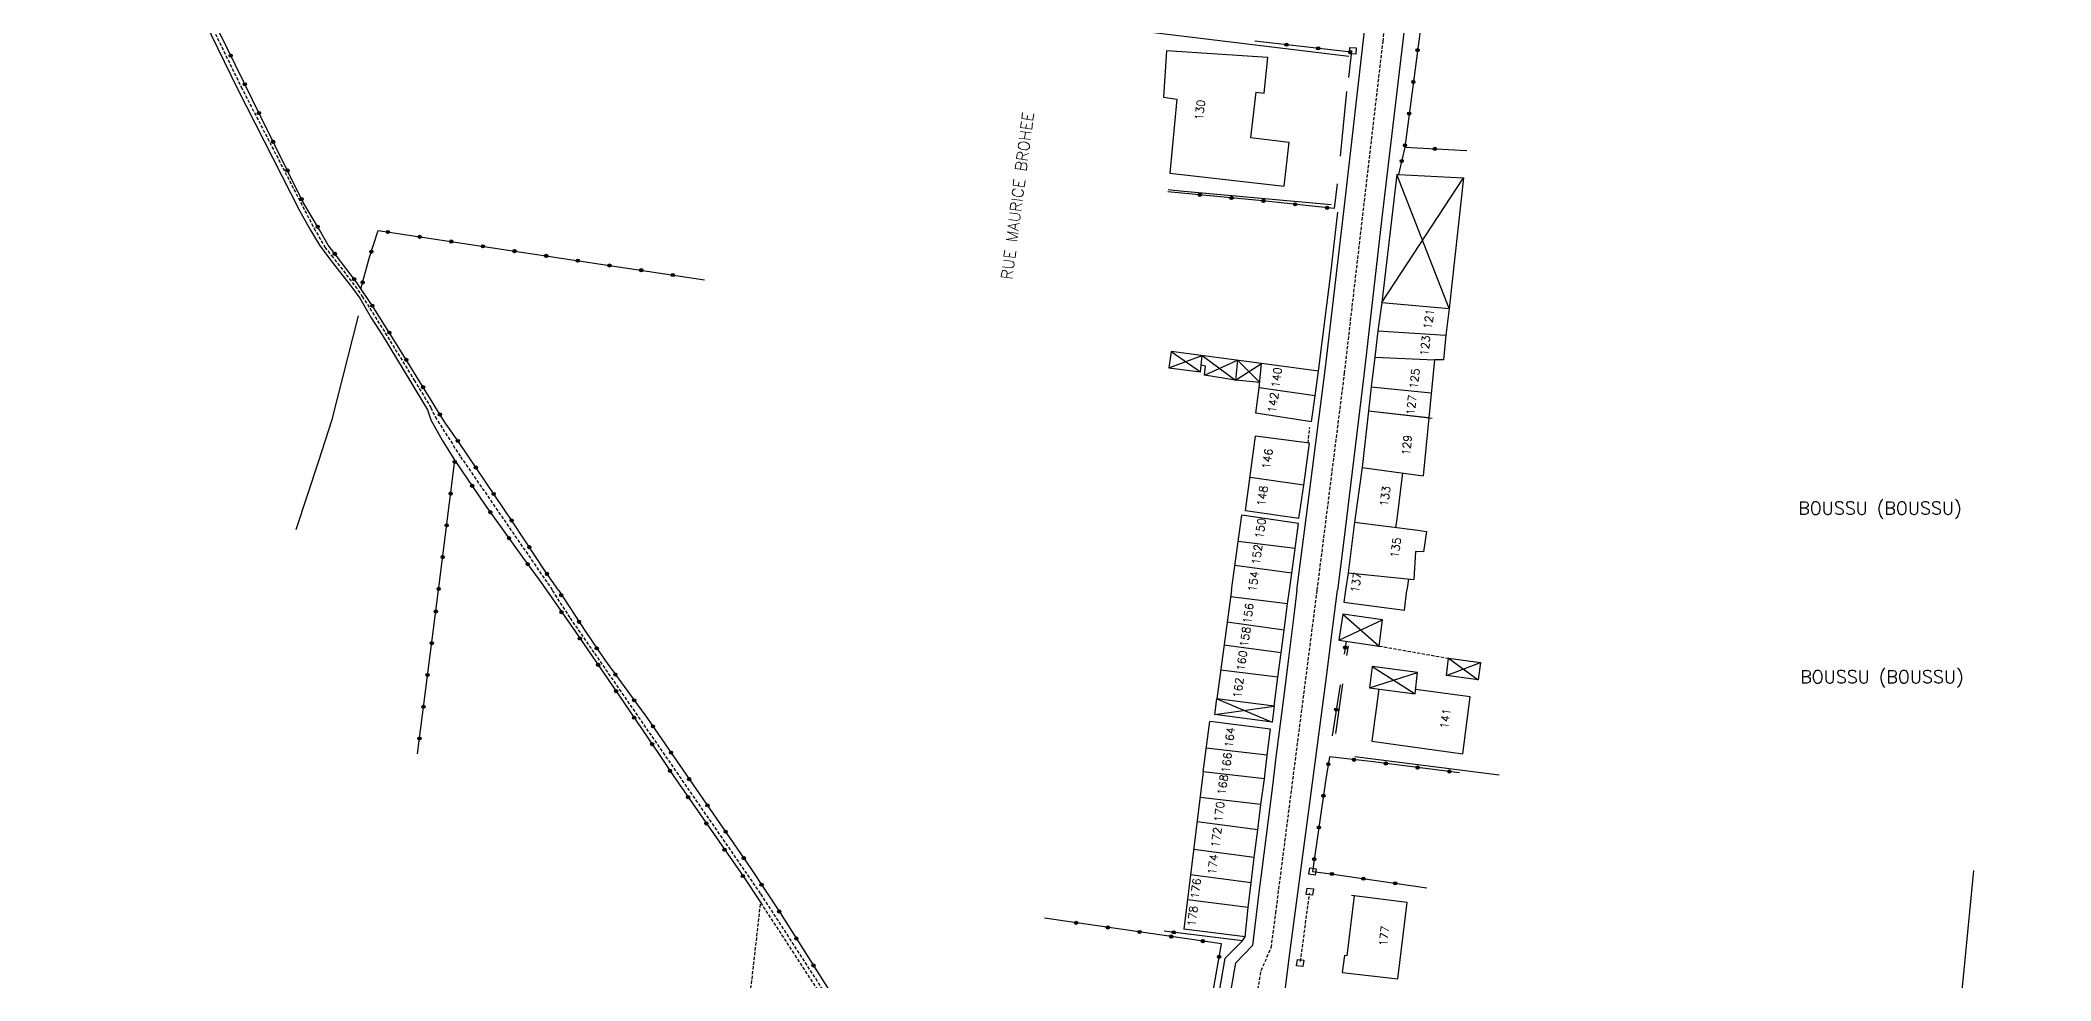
# Model space of a CAD drawing. Header units: millimetres. Extents: x 109000 to 110000, y 124000 to 125001.
# Drawn here: x 109685.9 to 110000, y 124189 to 124335.9 of the extents above; entities that cross this region are included whole.
import ezdxf
from ezdxf.enums import TextEntityAlignment as Align

# ---------------------------------------------------------------- set-up
doc = ezdxf.new("R2010")
doc.units = ezdxf.units.MM
doc.linetypes.add('DASHED', pattern=[0.75, 0.5, -0.25])
doc.layers.get('0').update_dxf_attribs({"linetype": 'CONTINUOUS'})
for name, color, linetype in [('W0001', 6, 'DASHED'), ('W0008', 7, 'CONTINUOUS'), ('W0100', 7, 'CONTINUOUS'), ('W0112', 1, 'DASHED'), ('W0310', 3, 'CONTINUOUS'), ('W0322', 7, 'CONTINUOUS'), ('W0980', 7, 'CONTINUOUS'), ('W0989', 7, 'CONTINUOUS'), ('W0991', 7, 'CONTINUOUS')]:
    doc.layers.add(name, color=color, linetype=linetype)
doc.styles.get("Standard").update_dxf_attribs({"font": 'romans.shx', "width": 0.85})

# ---------------------------------------------------------------- blocks, each defined once
blk = doc.blocks.new('t322o')
at = {"color": 0, "linetype": 'Continuous'}
for radius in [0.25, 0.15]:
    blk.add_circle((0, 0), radius, dxfattribs=at)
blk = doc.blocks.new('t112o')
at = {"color": 0, "linetype": 'Continuous'}
for p, q in [((-0.5, 0.5), (0.5, 0.5)), ((-0.5, -0.5), (-0.5, 0.5)), ((0.5, 0.5), (0.5, -0.5)), ((0.5, -0.5), (-0.5, -0.5))]:
    blk.add_line(p, q, dxfattribs=at)

msp = doc.modelspace()

# ---------------------------------------------------------------- linework, layer by layer
at = {"layer": 'W0001'}
for points in [[(109885.41, 124250), (109889.68, 124283.88), (109892.52, 124308.47), (109895.69, 124335.68), (109898.73, 124361.58), (109901.64, 124386.49), (109903.82, 124398.82), (109907.03, 124424.61), (109909.42, 124441.2), (109912.02, 124461.21), (109914.29, 124485.01), (109916.08, 124500)], [(109687.65, 124404.1), (109688.67, 124403), (109690.82, 124400.38), (109691.5, 124398.6), (109695.67, 124388), (109698.19, 124380.43), (109703.87, 124360.49), (109706.28, 124351.23), (109706.73, 124350.33), (109717.32, 124328.57), (109728.7, 124306.5), (109730.41, 124303.56), (109731.46, 124302.23), (109735.13, 124297.45), (109736.23, 124295.88), (109739.83, 124290.15), (109744.35, 124282.78), (109746.95, 124278.5), (109747.63, 124277.05), (109751.58, 124270.84), (109765.93, 124250)], [(109862.75, 124117), (109823.19, 124166.5), (109822.07, 124166.87), (109815.91, 124175.7), (109798.45, 124202.65), (109768.69, 124245.73), (109765.93, 124250)], [(109841.03, 124000), (109842.46, 124006.24), (109844.1, 124013.55), (109846, 124021.94), (109848.03, 124030.7), (109849.56, 124037.68), (109850.69, 124042.81), (109851.82, 124047.89), (109853.55, 124055.68), (109855.5, 124064.66), (109857.07, 124071.61), (109858.62, 124079.32), (109860.43, 124087.67), (109863.24, 124100.65), (109865.27, 124117.42), (109876.06, 124186.93), (109876.64, 124190.63), (109878.23, 124194.17), (109878.94, 124199.61), (109885.41, 124250)]]:
    msp.add_lwpolyline(points, dxfattribs=at)
at = {"layer": 'W0008'}
for points in [[(109882.22, 124250), (109883.41, 124259.19), (109886.72, 124284.78), (109889.65, 124309.99), (109892.71, 124336.39), (109895.84, 124363.23), (109898.77, 124388.63), (109901.77, 124413.28), (109903.21, 124424.83), (109904.52, 124434), (109904.96, 124436.81), (109907.89, 124458.03), (109908.33, 124462.4), (109909.83, 124478.44), (109910.7, 124486.61), (109912.31, 124500)], [(109885.62, 124284.22), (109887.55, 124299.46), (109888.63, 124309.02)], [(109882.22, 124250), (109881.68, 124245.65), (109880.88, 124238.99), (109880.28, 124234.32), (109878.94, 124223.92), (109878.43, 124219.42), (109876.74, 124206.39), (109876.27, 124202.78), (109875.32, 124194.49), (109872.63, 124191.74), (109872.44, 124190.61), (109870.81, 124181.25)], [(109880.17, 124185.86), (109881.14, 124193.31), (109884.09, 124215.58), (109884.68, 124219.92), (109886.88, 124236.46), (109887.86, 124244.34), (109888.59, 124250)], [(109873.73, 124195.25), (109864.43, 124196.37)]]:
    msp.add_lwpolyline(points, dxfattribs=at)
for points in [[(110000, 124490.9), (109978.79, 124490.67), (109962.98, 124490.48), (109937.12, 124490.04), (109928.88, 124489.98), (109924.01, 124489.98, 0.382178), (109918.01, 124484.62), (109916.76, 124472.2), (109915.64, 124460.71), (109913.2, 124440.68), (109910.83, 124424.14), (109909.02, 124409.72), (109907.58, 124398.36), (109907.21, 124396.62), (109905.27, 124389.44), (109904.89, 124387.63), (109904.71, 124386.13), (109901.77, 124361.23), (109898.71, 124335.33), (109895.52, 124308.12), (109892.71, 124283.53), (109889.53, 124257.38), (109888.59, 124250)], [(109814.66, 124124.13), (109821.45, 124123.66), (109823.55, 124123.52), (109826.32, 124123.32), (109828.19, 124123.18), (109835.87, 124122.66), (109839.81, 124122.32), (109845.8, 124121.7, 0.178324), (109847.26, 124122.07), (109849.83, 124124.15), (109851.63, 124125.66), (109860.22, 124132.75), (109860.79, 124133.16, 0.25147), (109861.31, 124134.25), (109861.66, 124136.42), (109863.68, 124149.97), (109864.61, 124156.19), (109866.05, 124164.28), (109867.32, 124172), (109869.23, 124181.93), (109871.02, 124192.52), (109873.73, 124195.25), (109874.13, 124195.88)]]:
    msp.add_lwpolyline(points, format="xyb", dxfattribs=at)
at = {"layer": 'W0100'}
msp.add_lwpolyline([(109686.19, 124406.68, 0.337151), (109686.44, 124404.44), (109688.25, 124402.64, -0.116084), (109691.61, 124397.22), (109693.84, 124391.55), (109696.51, 124383.55), (109698.92, 124375.9), (109705.46, 124351.75), (109706.15, 124350.03), (109709.5, 124343.15), (109716.73, 124328.28), (109726.45, 124309.28), (109728.17, 124306.19), (109729.55, 124303.87), (109731.01, 124301.89), (109734.71, 124297.16), (109735.83, 124295.61), (109737.63, 124292.52), (109739.35, 124289.85), (109743.83, 124282.46), (109746.41, 124278.16), (109746.92, 124276.62), (109748.73, 124273.44), (109750.71, 124270.25)], format="xyb", dxfattribs=at)
for points in [[(109877.14, 124327.61), (109877.67, 124333.2), (109861.89, 124334.22), (109861.38, 124327), (109863.47, 124326.68), (109862.4, 124315.1), (109880.26, 124313.07), (109881.03, 124319.97)], [(109875.83, 124327.76), (109875, 124320.67)], [(109875.83, 124327.76), (109877.14, 124327.61)], [(109875, 124320.67), (109881.03, 124319.97)], [(109897.82, 124314.93), (109895.48, 124294.9), (109908.27, 124314.38)], [(109898.12, 124314.89), (109908.27, 124314.38), (109906.03, 124293.98), (109897.82, 124314.93), (109898.12, 124314.89)], [(109725.92, 124259.48), (109729.45, 124270.2), (109731.53, 124276.66), (109735.67, 124292.86)], [(109895.48, 124294.9), (109894.86, 124290.48)], [(109895.48, 124294.9), (109906.03, 124293.98)], [(109906.03, 124293.98), (109905.52, 124289.84), (109905.14, 124285.95), (109903.74, 124285.95), (109901.95, 124267.85)], [(109894.86, 124290.48), (109894.43, 124286.37)], [(109894.86, 124290.48), (109905.52, 124289.84)], [(109876.71, 124285.41), (109862.59, 124287.25), (109862.21, 124284.71), (109867.15, 124284.08), (109867.42, 124286.62), (109872.66, 124282.81), (109876.71, 124285.41)], [(109862.21, 124284.71), (109867.42, 124286.62)], [(109862.59, 124287.25), (109867.15, 124284.08)], [(109867.78, 124283.57), (109872.97, 124285.9), (109872.66, 124282.81)], [(109872.97, 124285.9), (109876.42, 124282.44)], [(109894.43, 124286.37), (109893.86, 124281.77)], [(109894.43, 124286.37), (109903.74, 124285.95)], [(109876.42, 124282.44), (109872.66, 124282.81), (109867.78, 124283.57), (109867.97, 124284.97), (109867.26, 124285.14)], [(109875.83, 124277.62), (109876.33, 124281.61), (109876.71, 124285.41)], [(109885.62, 124284.22), (109876.71, 124285.41)], [(109885.1, 124280.33), (109885.62, 124284.22)], [(109885.1, 124280.33), (109876.33, 124281.61)], [(109884.53, 124276.3), (109885.1, 124280.33)], [(109893.86, 124281.77), (109893.42, 124278.01)], [(109893.86, 124281.77), (109903.23, 124280.79)], [(109884.53, 124276.3), (109875.83, 124277.62)], [(109893.42, 124278.01), (109892.41, 124269.17)], [(109893.42, 124278.01), (109903.35, 124276.85)], [(109893.42, 124278.01), (109902.78, 124276.94)], [(109874.22, 124262.4), (109875.78, 124274.06)], [(109884.18, 124272.93), (109875.78, 124274.06)], [(109883.3, 124266.41), (109884.18, 124272.93)], [(109883.3, 124266.41), (109874.92, 124267.61)], [(109892.41, 124269.17), (109891.23, 124260.64)], [(109892.41, 124269.17), (109901.95, 124267.85)], [(109898.71, 124268.3), (109897.87, 124261.09), (109897.62, 124259.75)], [(109882.56, 124261.21), (109883.3, 124266.41)], [(109872.03, 124250), (109873.61, 124261.72)], [(109882.51, 124260.42), (109873.61, 124261.72)], [(109882.56, 124261.21), (109874.22, 124262.4)], [(109881.94, 124256.52), (109882.51, 124260.42)], [(109891.23, 124260.64), (109890.22, 124252.72)], [(109891.23, 124260.64), (109901.15, 124259.38)], [(109881.94, 124256.52), (109873.06, 124257.62)], [(109901.15, 124259.38), (109902.46, 124259.18), (109902.02, 124256), (109900.74, 124256.06), (109900.48, 124251.66)], [(109881.46, 124252.63), (109881.94, 124256.52)], [(109881.46, 124252.63), (109872.55, 124253.86)], [(109881.1, 124250), (109881.46, 124252.63)], [(109890.22, 124252.72), (109889.85, 124250)], [(109890.22, 124252.72), (109900.48, 124251.66)], [(109899.67, 124251.74), (109899.39, 124250)], [(109872.03, 124250), (109869.71, 124233.02)], [(109880.78, 124247.84), (109871.84, 124248.95)], [(109880.27, 124243.73), (109880.78, 124247.84)], [(109880.78, 124247.84), (109881.1, 124250)], [(109889.85, 124250), (109889.54, 124248.1), (109899.04, 124246.9), (109899.39, 124250)], [(109880.27, 124243.73), (109871.32, 124245.01)], [(109889.4, 124246.24), (109888.8, 124242.19), (109895.1, 124241.28), (109895.59, 124245.39), (109889.4, 124246.24), (109895.1, 124241.28)], [(109888.8, 124242.19), (109895.59, 124245.39)], [(109879.76, 124240.19), (109880.27, 124243.73)], [(109879.76, 124240.19), (109870.83, 124241.4)], [(109879.25, 124236.39), (109879.76, 124240.19)], [(109905.91, 124239.36), (109910.89, 124238.73), (109910.53, 124236), (109905.58, 124236.69), (109905.91, 124239.36)], [(109905.58, 124236.69), (109910.89, 124238.73)], [(109905.91, 124239.36), (109910.53, 124236)], [(109879.25, 124236.39), (109870.31, 124237.51)], [(109878.68, 124231.89), (109879.25, 124236.39)], [(109894.01, 124238.09), (109893.55, 124234.77), (109900.69, 124233.81), (109901.08, 124237.12), (109894.01, 124238.09), (109900.69, 124233.81)], [(109893.55, 124234.77), (109901.08, 124237.12)], [(109878.68, 124231.89), (109878.37, 124229.37), (109869.44, 124230.59), (109869.71, 124233.02), (109878.37, 124229.37)], [(109878.68, 124231.89), (109869.71, 124233.02)], [(109895.02, 124234.57), (109893.93, 124226.4), (109908.14, 124224.43), (109909.3, 124233.34), (109900.77, 124234.47)], [(109867.6, 124221.62), (109868.62, 124229.49)], [(109878.09, 124228.3), (109868.62, 124229.49)], [(109869.44, 124230.59), (109878.68, 124231.89)], [(109877.58, 124224.21), (109878.09, 124228.3)], [(109877.58, 124224.21), (109868.08, 124225.32)], [(109877.15, 124220.53), (109877.58, 124224.21)], [(109867.6, 124221.62), (109864.56, 124197.04)], [(109877.15, 124220.53), (109867.6, 124221.62)], [(109876.58, 124216.55), (109877.15, 124220.53)], [(109876.58, 124216.55), (109867.11, 124217.61)], [(109876.14, 124212.6), (109876.58, 124216.55)], [(109876.14, 124212.6), (109866.64, 124213.83)], [(109875.58, 124208.27), (109876.14, 124212.6)], [(109875.58, 124208.27), (109866.11, 124209.51)], [(109875.11, 124204.32), (109875.58, 124208.27)], [(109875.11, 124204.32), (109865.62, 124205.56)], [(109874.64, 124200.45), (109875.11, 124204.32)], [(109874.64, 124200.45), (109865.13, 124201.64)], [(109891.2, 124202.27), (109890.02, 124192.92), (109889.67, 124192.96), (109889.28, 124190.31), (109898, 124189.29), (109899.47, 124201.22), (109891.2, 124202.27), (109890.78, 124202.33)], [(109874.13, 124195.88), (109874.64, 124200.45)], [(109874.13, 124195.88), (109864.56, 124197.04)]]:
    msp.add_lwpolyline(points, dxfattribs=at)
at = {"layer": 'W0112'}
for points in [[(109883.99, 124272.96), (109884.25, 124275.41)], [(109895.1, 124241.28), (109905.91, 124239.36)], [(109795.18, 124172.14), (109798.47, 124201.2), (109814.83, 124176.1)], [(109882.8, 124192.02), (109884.21, 124202.68)]]:
    msp.add_lwpolyline(points, dxfattribs=at)
at = {"layer": 'W0310'}
for points in [[(109890.34, 124333.33), (109859.48, 124337.06)], [(109890.34, 124330.04), (109890.78, 124333.71)], [(109889.07, 124317.76), (109890.02, 124327.89)], [(109887.61, 124310.16), (109863.98, 124312.31), (109862.14, 124312.5)], [(109888.5, 124313.45), (109888.06, 124309.59)], [(109890.25, 124241.33), (109890, 124239.78)], [(109889.37, 124235.35), (109888.28, 124227.62)], [(109913.84, 124221.13), (109891.3, 124224)], [(109983.42, 124156.7), (109983.65, 124160.51), (109984.71, 124171.09), (109985.64, 124182.35), (109986.57, 124191.76), (109987.96, 124206.25)]]:
    msp.add_lwpolyline(points, dxfattribs=at)
at = {"layer": 'W0322'}
for points in [[(109919.05, 124344.98), (109907.06, 124346.31), (109902.72, 124346.82), (109901.89, 124340.45), (109899.08, 124319.16), (109908.78, 124318.65)], [(109766.88, 124250), (109764.91, 124252.8), (109759.74, 124260.63), (109751.31, 124273.09), (109749.08, 124276.27), (109743.31, 124285.64), (109740.9, 124289.51), (109737.98, 124294.15), (109735.31, 124298.11), (109732.3, 124302.06), (109730.92, 124303.87), (109729.55, 124306.27), (109726.97, 124310.66), (109720.43, 124323.81), (109713.72, 124337.48)], [(109890.71, 124334.02), (109875.64, 124335.74)], [(109899.08, 124319.16), (109898.12, 124314.89)], [(109888.06, 124309.59), (109876.84, 124310.79), (109871.96, 124311.24), (109866.96, 124311.74), (109862.08, 124312.19)], [(109736.01, 124297.07), (109737.38, 124302), (109738.72, 124306.15), (109789.7, 124298.47)], [(109748.13, 124250), (109750.71, 124270.25), (109755.44, 124263.29), (109761.29, 124255.13), (109763.87, 124251.6), (109764.99, 124250)], [(109744.85, 124224.46), (109748.13, 124250)], [(109764.99, 124250), (109769.52, 124243.5), (109775.45, 124234.89), (109782.62, 124224.33), (109784.78, 124221.07), (109795.71, 124205.32), (109798.47, 124201.2)], [(109766.88, 124250), (109771.1, 124243.55), (109774.06, 124239.15), (109780.79, 124229.98), (109787.37, 124220.41), (109791.53, 124214.42), (109796.83, 124206.71), (109801.5, 124199.62), (109812.62, 124182.1), (109819.72, 124171.51), (109825.51, 124164.45), (109829.88, 124159.47), (109840.39, 124146.27), (109853.99, 124129.42), (109859.63, 124133.96), (109861.83, 124147.76), (109863.61, 124159.45), (109865.03, 124166.39), (109866.92, 124175.09), (109868.21, 124182.03), (109868.78, 124185.31), (109870.44, 124194.79), (109862.23, 124195.97), (109842.81, 124198.77)], [(109889.93, 124242.03), (109889.62, 124239.99)], [(109888.98, 124235.21), (109887.75, 124227.27)], [(109907.63, 124221.48), (109893.74, 124223.22), (109887.32, 124223.96), (109886.71, 124220.19), (109884.66, 124206.07), (109887.18, 124205.75), (109902.53, 124203.51)], [(109864.43, 124196.37), (109861.49, 124196.76)]]:
    msp.add_lwpolyline(points, dxfattribs=at)

# ---------------------------------------------------------------- block references
at = {"layer": 'W0112'}
for p, rotation in [((109890.97, 124334.22), 86.0962745458194), ((109884.66, 124206.07), 81.72894301277752), ((109884.25, 124202.92), 262.193461982709), ((109882.76, 124191.78), 81.55276589372029)]:
    msp.add_blockref('t112o', p, dxfattribs=dict(at, rotation=rotation))
at = {"layer": 'W0322'}
for p, rotation in [((109715.68, 124333.47), 116.1497629151945), ((109880.61, 124335.17), 173.4987751730721), ((109885.57, 124334.6), 173.4987751730721), ((109890.54, 124334.04), 173.4987751730721), ((109901.08, 124334.32), 262.4891200146018), ((109900.43, 124329.36), 262.4891200146018), ((109717.89, 124328.99), 116.1497629151945), ((109720.09, 124324.5), 116.1497629151945), ((109899.77, 124324.41), 262.4891200146018), ((109722.31, 124320.02), 116.4339723921042), ((109898.61, 124317.02), 257.7253835129976), ((109899.12, 124319.45), 262.4891200146018), ((109903.78, 124318.91), 356.9897026158503), ((109724.54, 124315.54), 116.4339723921042), ((109726.76, 124311.06), 116.4339723921042), ((109867.06, 124311.73), 174.2223562523429), ((109872.03, 124311.23), 174.8098510619516), ((109877.01, 124310.78), 173.8780963370139), ((109881.98, 124310.24), 173.8780963370139), ((109886.96, 124309.71), 173.8780963370139), ((109729.27, 124306.74), 120.4862749667449), ((109740.25, 124305.92), 351.4360113734252), ((109745.2, 124305.17), 351.4360113734252), ((109750.14, 124304.43), 351.4360113734252), ((109731.94, 124302.53), 127.3268469296595), ((109737.66, 124302.86), 72.0581790109084), ((109755.09, 124303.68), 351.4360113734252), ((109760.03, 124302.94), 351.4360113734252), ((109764.97, 124302.19), 351.4360113734252), ((109769.92, 124301.45), 351.4360113734252), ((109734.97, 124298.55), 127.2892611662324), ((109736.29, 124298.05), 74.48832904371868), ((109774.86, 124300.7), 351.4360113734252), ((109779.81, 124299.96), 351.4360113734252), ((109784.75, 124299.21), 351.4360113734252), ((109737.8, 124294.42), 123.9985324114876), ((109740.47, 124290.2), 122.2171321505644), ((109743.12, 124285.95), 121.9120685356718), ((109745.74, 124281.7), 121.5993341136704), ((109748.36, 124277.44), 121.5993341136704), ((109751.16, 124273.3), 125.1181338827671), ((109750.68, 124270.04), 82.73816113979034), ((109753.97, 124269.16), 124.0752829147036), ((109750.05, 124265.08), 82.73816113979034), ((109753.4, 124266.3), 304.1990386693583), ((109756.77, 124265.02), 124.0752829147036), ((109749.42, 124260.12), 82.73816113979034), ((109756.24, 124262.18), 305.617143038796), ((109759.57, 124260.88), 124.0752829147036), ((109759.15, 124258.12), 305.617143038796), ((109748.79, 124255.16), 82.73816113979034), ((109762.07, 124254.06), 306.2158260768925), ((109762.33, 124256.71), 123.4202949834297), ((109765.09, 124252.54), 125.2048163789906), ((109748.16, 124250.2), 82.73816113979034), ((109767.3, 124249.22), 303.7874752766613), ((109747.73, 124246.68), 82.62349417301974), ((109767.36, 124246.56), 305.090660071408), ((109770.08, 124245.06), 303.7874752766613), ((109747.09, 124241.72), 82.62349417301974), ((109770.23, 124242.47), 304.5789717492021), ((109772.87, 124240.91), 303.9730783177438), ((109773.07, 124238.35), 304.5789717492021), ((109889.78, 124241.04), 261.3117018778423), ((109746.44, 124236.76), 82.62349417301974), ((109775.76, 124236.83), 306.2545740924811), ((109775.9, 124234.23), 304.1674060891602), ((109778.72, 124232.8), 306.2545740924811), ((109745.8, 124231.8), 82.62349417301974), ((109778.71, 124230.09), 304.1674060891602), ((109781.64, 124228.74), 304.5121029952003), ((109888.38, 124231.34), 261.1895122774346), ((109745.16, 124226.84), 82.62349417301974), ((109781.52, 124225.95), 304.1674060891602), ((109784.47, 124224.62), 304.5121029952003), ((109887.14, 124222.83), 260.8454792366916), ((109891.15, 124223.52), 173.4842063675704), ((109896.12, 124222.93), 172.8414614757611), ((109784.3, 124221.8), 303.5523225092035), ((109787.3, 124220.5), 304.5121029952003), ((109901.08, 124222.3), 172.8414614757611), ((109906.04, 124221.68), 172.8414614757611), ((109787.13, 124217.68), 304.7633007293864), ((109790.16, 124216.4), 304.8262486374113), ((109886.38, 124217.89), 261.7289430129655), ((109789.98, 124213.57), 304.7633007293864), ((109793, 124212.28), 304.4786439487024), ((109885.66, 124212.94), 261.7289430129655), ((109792.83, 124209.47), 304.7633007293864), ((109795.83, 124208.16), 304.4786439487024), ((109884.94, 124207.99), 261.7289430129655), ((109795.68, 124205.36), 304.7633007293864), ((109798.61, 124204.01), 303.3714927058644), ((109887.69, 124205.68), 351.6908347443286), ((109892.64, 124204.95), 351.6908347443286), ((109897.58, 124204.23), 351.6908347443286), ((109801.36, 124199.83), 303.3714927058644), ((109847.75, 124198.05), 171.7996453255548), ((109852.7, 124197.34), 171.7996453255548), ((109804.04, 124195.61), 302.4248597120333), ((109857.65, 124196.63), 171.7996453255548), ((109862.6, 124195.91), 171.8498178408382), ((109863, 124196.56), 172.2989642902551), ((109867.55, 124195.2), 171.8498178408382), ((109806.72, 124191.39), 302.4248597120333), ((109870.08, 124192.74), 80.07658357690273)]:
    msp.add_blockref('t322o', p, dxfattribs=dict(at, rotation=rotation))

# ---------------------------------------------------------------- texts
at = {"layer": 'W0980'}
for p in [(109973.31, 124262.67), (109973.62, 124236.33)]:
    msp.add_text('BOUSSU (BOUSSU)', height=2, dxfattribs=at).set_placement(p, align=Align.MIDDLE)
at = {"layer": 'W0989'}
msp.add_text('RUE MAURICE BROHEE', height=1.75, rotation=82.5885, dxfattribs=at).set_placement((109838.58, 124311.59), align=Align.MIDDLE)
at = {"layer": 'W0991'}
for s, rotation, p in [('130', 83.3738, (109867.09, 124324.97)), ('121', 82.1018, (109902.84, 124292.33)), ('123', 83.9225, (109902.27, 124288.18)), ('140', 82.3148, (109879.06, 124283.19)), ('125', 82.9364, (109900.62, 124283.03)), ('142', 81.9505, (109878.52, 124279.29)), ('127', 83.362, (109900.12, 124278.91)), ('129', 83.4989, (109899.4, 124272.63)), ('146', 82.3487, (109877.64, 124270.5)), ('148', 81.8633, (109876.84, 124264.71)), ('133', 82.1104, (109896.02, 124264.66)), ('150', 81.6829, (109876.55, 124259.65)), ('135', 82.7522, (109897.68, 124256.63)), ('152', 82.9484, (109876, 124255.57)), ('154', 82.1581, (109875.45, 124251.35)), ('137', 82.1783, (109891.49, 124251.21)), ('156', 82.9256, (109874.64, 124246.37)), ('158', 81.8633, (109874.16, 124242.71)), ('160', 82.2738, (109873.64, 124238.98)), ('162', 82.8322, (109873.09, 124234.74)), ('141', 81.6961, (109905.44, 124229.95)), ('164', 82.8691, (109871.75, 124227.01)), ('166', 83.3105, (109871.27, 124223.06)), ('168', 81.9265, (109870.66, 124219.61)), ('170', 83.6546, (109870.12, 124215.39)), ('172', 82.622, (109869.64, 124211.4)), ('174', 83.1931, (109869.11, 124207.18)), ('176', 83.0671, (109866.44, 124203.41)), ('178', 83.6632, (109865.94, 124199.1)), ('177', 83.4748, (109895.86, 124195.99))]:
    msp.add_text(s, height=1.25, rotation=rotation, dxfattribs=at).set_placement(p, align=Align.MIDDLE)

doc.saveas('drawing.dxf')
